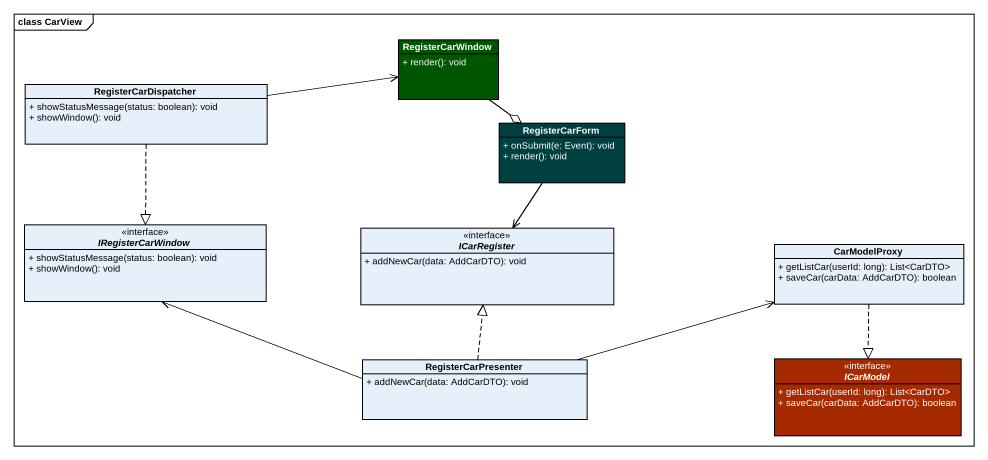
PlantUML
@startuml
mainframe class CarView
hide circle
hide empty members
skinparam classAttributeIconSize 0
class RegisterCarWindow #005500 {
  + render(): void
}
class RegisterCarDispatcher {
  + showStatusMessage(status: boolean): void
  + showWindow(): void
}
class RegisterCarForm #004040 {
  + onSubmit(e: Event): void
  + render(): void
}
interface IRegisterCarWindow {
  + showStatusMessage(status: boolean): void
  + showWindow(): void
}
interface ICarRegister {
  + addNewCar(data: AddCarDTO): void
}
class CarModelProxy {
  + getListCar(userId: long): List<CarDTO>
  + saveCar(carData: AddCarDTO): boolean
}
class RegisterCarPresenter {
  + addNewCar(data: AddCarDTO): void
}
interface ICarModel #A52A00 {
  + getListCar(userId: long): List<CarDTO>
  + saveCar(carData: AddCarDTO): boolean
}
RegisterCarWindow --o RegisterCarForm
RegisterCarDispatcher -right-> RegisterCarWindow
RegisterCarDispatcher ..|> IRegisterCarWindow
RegisterCarForm --> ICarRegister
CarModelProxy ..|> ICarModel
RegisterCarPresenter -left-> IRegisterCarWindow
RegisterCarPresenter .up.|> ICarRegister
RegisterCarPresenter -right-> CarModelProxy
@enduml
